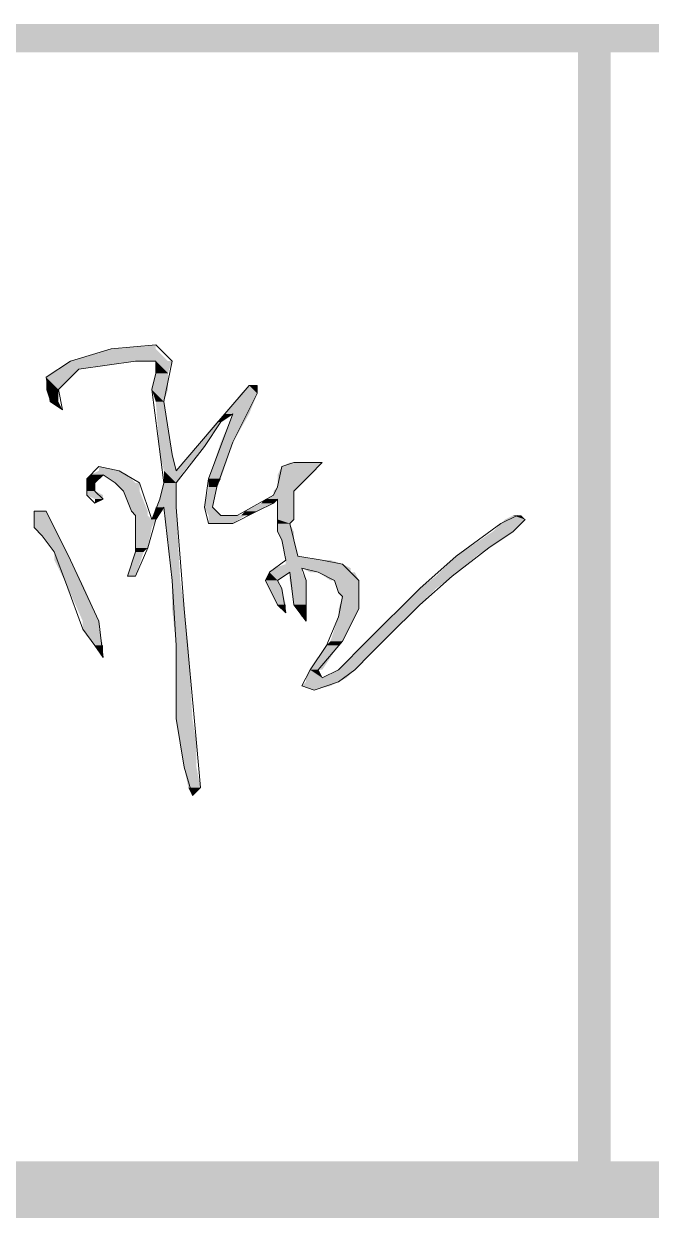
# Model space of a CAD drawing. Header units: millimetres. Extents: x 24 to 410, y 10 to 282.
# Drawn here: x 262.15 to 268.69, y 9.65 to 22.1 of the extents above; entities that cross this region are included whole.
import ezdxf

# ---------------------------------------------------------------- set-up
doc = ezdxf.new("R2010")
doc.units = ezdxf.units.MM
doc.layers.add('Watermark', color=7, linetype='Continuous')

msp = doc.modelspace()

# ---------------------------------------------------------------- hatches: boundary and pattern name
h = msp.add_hatch(color=7)
h.dxf.hatch_style = 2
h.paths.add_polyline_path([(30.098965, 22.098), (30.098965, 21.801667), (410.082965, 22.098)])
h = msp.add_hatch(color=7)
h.dxf.hatch_style = 2
h.paths.add_polyline_path([(30.098965, 21.801667), (410.082965, 22.098), (410.082965, 21.801667)])
h = msp.add_hatch(color=7)
h.dxf.hatch_style = 2
h.paths.add_polyline_path([(268.266333, 21.971), (267.927667, 21.971), (268.266333, 9.948333)])
h = msp.add_hatch(color=7)
h.dxf.hatch_style = 2
h.paths.add_polyline_path([(267.927667, 21.971), (268.266333, 9.948333), (267.927667, 9.948333)])
h = msp.add_hatch(color=7)
h.dxf.hatch_style = 2
h.paths.add_polyline_path([(30.395333, 10.244667), (29.802667, 9.652), (409.786667, 10.244667)])
h = msp.add_hatch(color=7)
h.dxf.hatch_style = 2
h.paths.add_polyline_path([(29.802667, 9.652), (409.786667, 10.244667), (410.379333, 9.652)])
at = {"layer": 'Watermark'}
h = msp.add_hatch(color=7, dxfattribs=at)
h.dxf.hatch_style = 2
h.paths.add_polyline_path([(263.059333, 18.711333), (262.636, 18.584333), (263.652, 18.584333)])
h = msp.add_hatch(color=7, dxfattribs=at)
h.dxf.hatch_style = 2
h.paths.add_polyline_path([(263.525, 18.753667), (263.059333, 18.711333), (263.525, 18.711333)])
h = msp.add_hatch(color=7, dxfattribs=at)
h.dxf.hatch_style = 2
h.paths.add_polyline_path([(263.059333, 18.711333), (263.525, 18.711333), (263.652, 18.584333)])
h = msp.add_hatch(color=7, dxfattribs=at)
h.dxf.hatch_style = 2
h.paths.add_polyline_path([(262.636, 18.584333), (262.509, 18.499667), (262.720667, 18.499667)])
h = msp.add_hatch(color=7, dxfattribs=at)
h.dxf.hatch_style = 2
h.paths.add_polyline_path([(262.636, 18.584333), (263.313333, 18.584333), (262.720667, 18.499667)])
h = msp.add_hatch(color=7, dxfattribs=at)
h.dxf.hatch_style = 2
h.paths.add_polyline_path([(263.525, 18.584333), (263.694333, 18.584333)])
h = msp.add_hatch(color=7, dxfattribs=at)
h.dxf.hatch_style = 2
h.paths.add_polyline_path([(263.525, 18.584333), (263.694333, 18.584333)])
h = msp.add_hatch(color=7, dxfattribs=at)
h.dxf.hatch_style = 2
h.paths.add_polyline_path([(263.525, 18.584333), (263.525, 18.457333), (263.652, 18.457333)])
h = msp.add_hatch(color=7, dxfattribs=at)
h.dxf.hatch_style = 2
h.paths.add_polyline_path([(263.525, 18.584333), (263.694333, 18.584333), (263.652, 18.457333)])
h = msp.add_hatch(color=7, dxfattribs=at)
h.dxf.hatch_style = 2
h.paths.add_polyline_path([(262.509, 18.499667), (262.382, 18.415), (262.636, 18.415)])
h = msp.add_hatch(color=7, dxfattribs=at)
h.dxf.hatch_style = 2
h.paths.add_polyline_path([(262.509, 18.499667), (262.720667, 18.499667), (262.636, 18.415)])
h = msp.add_hatch(color=7, dxfattribs=at)
h.dxf.hatch_style = 2
h.paths.add_polyline_path([(263.525, 18.457333), (263.482667, 18.288), (263.652, 18.288)])
h = msp.add_hatch(color=7, dxfattribs=at)
h.dxf.hatch_style = 2
h.paths.add_polyline_path([(263.525, 18.457333), (263.652, 18.457333), (263.652, 18.288)])
h = msp.add_hatch(color=7, dxfattribs=at)
h.dxf.hatch_style = 2
h.paths.add_polyline_path([(262.382, 18.415), (262.382, 18.288), (262.509, 18.288)])
h = msp.add_hatch(color=7, dxfattribs=at)
h.dxf.hatch_style = 2
h.paths.add_polyline_path([(262.382, 18.415), (262.636, 18.415), (262.509, 18.288)])
h = msp.add_hatch(color=7, dxfattribs=at)
h.dxf.hatch_style = 2
h.paths.add_polyline_path([(264.498667, 18.330333), (264.414, 18.245667), (264.583333, 18.245667)])
h = msp.add_hatch(color=7, dxfattribs=at)
h.dxf.hatch_style = 2
h.paths.add_polyline_path([(264.498667, 18.330333), (264.583333, 18.330333), (264.583333, 18.245667)])
h = msp.add_hatch(color=7, dxfattribs=at)
h.dxf.hatch_style = 2
h.paths.add_polyline_path([(262.382, 18.288), (262.424333, 18.161), (262.509, 18.161)])
h = msp.add_hatch(color=7, dxfattribs=at)
h.dxf.hatch_style = 2
h.paths.add_polyline_path([(262.382, 18.288), (262.509, 18.288), (262.509, 18.161)])
h = msp.add_hatch(color=7, dxfattribs=at)
h.dxf.hatch_style = 2
h.paths.add_polyline_path([(263.482667, 18.288), (263.525, 18.161), (263.609667, 18.161)])
h = msp.add_hatch(color=7, dxfattribs=at)
h.dxf.hatch_style = 2
h.paths.add_polyline_path([(263.482667, 18.288), (263.652, 18.288), (263.609667, 18.161)])
h = msp.add_hatch(color=7, dxfattribs=at)
h.dxf.hatch_style = 2
h.paths.add_polyline_path([(264.414, 18.245667), (264.244667, 18.034), (264.498667, 18.034)])
h = msp.add_hatch(color=7, dxfattribs=at)
h.dxf.hatch_style = 2
h.paths.add_polyline_path([(264.414, 18.245667), (264.583333, 18.245667), (264.498667, 18.034)])
h = msp.add_hatch(color=7, dxfattribs=at)
h.dxf.hatch_style = 2
h.paths.add_polyline_path([(262.424333, 18.161), (262.509, 18.161), (262.551333, 18.076333)])
h = msp.add_hatch(color=7, dxfattribs=at)
h.dxf.hatch_style = 2
h.paths.add_polyline_path([(262.424333, 18.161), (262.509, 18.161)])
h = msp.add_hatch(color=7, dxfattribs=at)
h.dxf.hatch_style = 2
h.paths.add_polyline_path([(262.424333, 18.161), (262.509, 18.161)])
h = msp.add_hatch(color=7, dxfattribs=at)
h.dxf.hatch_style = 2
h.paths.add_polyline_path([(263.525, 18.161), (263.567333, 17.610667), (263.694333, 17.610667)])
h = msp.add_hatch(color=7, dxfattribs=at)
h.dxf.hatch_style = 2
h.paths.add_polyline_path([(263.525, 18.161), (263.609667, 18.161), (263.694333, 17.610667)])
h = msp.add_hatch(color=7, dxfattribs=at)
h.dxf.hatch_style = 2
h.paths.add_polyline_path([(264.16, 17.949333), (263.948333, 17.695333), (264.033, 17.695333)])
h = msp.add_hatch(color=7, dxfattribs=at)
h.dxf.hatch_style = 2
h.paths.add_polyline_path([(264.16, 17.949333), (264.202333, 17.949333), (264.033, 17.695333)])
h = msp.add_hatch(color=7, dxfattribs=at)
h.dxf.hatch_style = 2
h.paths.add_polyline_path([(264.244667, 18.034), (264.16, 17.949333), (264.202333, 17.949333)])
h = msp.add_hatch(color=7, dxfattribs=at)
h.dxf.hatch_style = 2
h.paths.add_polyline_path([(264.244667, 18.034), (264.329333, 18.034), (264.202333, 17.949333)])
h = msp.add_hatch(color=7, dxfattribs=at)
h.dxf.hatch_style = 2
h.paths.add_polyline_path([(264.329333, 18.034), (264.202333, 17.737667), (264.329333, 17.737667)])
h = msp.add_hatch(color=7, dxfattribs=at)
h.dxf.hatch_style = 2
h.paths.add_polyline_path([(264.244667, 18.034), (264.329333, 18.034)])
h = msp.add_hatch(color=7, dxfattribs=at)
h.dxf.hatch_style = 2
h.paths.add_polyline_path([(264.244667, 18.034), (264.329333, 18.034)])
h = msp.add_hatch(color=7, dxfattribs=at)
h.dxf.hatch_style = 2
h.paths.add_polyline_path([(264.329333, 18.034), (264.498667, 18.034), (264.329333, 17.737667)])
h = msp.add_hatch(color=7, dxfattribs=at)
h.dxf.hatch_style = 2
h.paths.add_polyline_path([(263.948333, 17.695333), (263.736667, 17.441333), (263.821333, 17.441333)])
h = msp.add_hatch(color=7, dxfattribs=at)
h.dxf.hatch_style = 2
h.paths.add_polyline_path([(263.948333, 17.695333), (264.033, 17.695333), (263.821333, 17.441333)])
h = msp.add_hatch(color=7, dxfattribs=at)
h.dxf.hatch_style = 2
h.paths.add_polyline_path([(264.202333, 17.737667), (264.075333, 17.356667), (264.202333, 17.356667)])
h = msp.add_hatch(color=7, dxfattribs=at)
h.dxf.hatch_style = 2
h.paths.add_polyline_path([(264.202333, 17.737667), (264.329333, 17.737667), (264.202333, 17.356667)])
h = msp.add_hatch(color=7, dxfattribs=at)
h.dxf.hatch_style = 2
h.paths.add_polyline_path([(263.567333, 17.610667), (263.609667, 17.441333), (263.736667, 17.441333)])
h = msp.add_hatch(color=7, dxfattribs=at)
h.dxf.hatch_style = 2
h.paths.add_polyline_path([(263.567333, 17.610667), (263.694333, 17.610667), (263.736667, 17.441333)])
h = msp.add_hatch(color=7, dxfattribs=at)
h.dxf.hatch_style = 2
h.paths.add_polyline_path([(262.932333, 17.441333), (262.847667, 17.399), (263.228667, 17.399)])
h = msp.add_hatch(color=7, dxfattribs=at)
h.dxf.hatch_style = 2
h.paths.add_polyline_path([(262.932333, 17.483667), (262.932333, 17.441333), (263.144, 17.441333)])
h = msp.add_hatch(color=7, dxfattribs=at)
h.dxf.hatch_style = 2
h.paths.add_polyline_path([(262.932333, 17.441333), (263.144, 17.441333), (263.228667, 17.399)])
h = msp.add_hatch(color=7, dxfattribs=at)
h.dxf.hatch_style = 2
h.paths.add_polyline_path([(263.609667, 17.441333), (263.609667, 17.314333), (263.736667, 17.314333)])
h = msp.add_hatch(color=7, dxfattribs=at)
h.dxf.hatch_style = 2
h.paths.add_polyline_path([(263.609667, 17.441333), (263.821333, 17.441333), (263.736667, 17.314333)])
h = msp.add_hatch(color=7, dxfattribs=at)
h.dxf.hatch_style = 2
h.paths.add_polyline_path([(264.837333, 17.483667), (264.795, 17.399), (265.133667, 17.399)])
h = msp.add_hatch(color=7, dxfattribs=at)
h.dxf.hatch_style = 2
h.paths.add_polyline_path([(264.922, 17.526), (264.837333, 17.483667), (265.218333, 17.483667)])
h = msp.add_hatch(color=7, dxfattribs=at)
h.dxf.hatch_style = 2
h.paths.add_polyline_path([(264.837333, 17.483667), (265.218333, 17.483667), (265.133667, 17.399)])
h = msp.add_hatch(color=7, dxfattribs=at)
h.dxf.hatch_style = 2
h.paths.add_polyline_path([(264.964333, 17.526), (264.922, 17.526), (265.260667, 17.526)])
h = msp.add_hatch(color=7, dxfattribs=at)
h.dxf.hatch_style = 2
h.paths.add_polyline_path([(264.922, 17.526), (265.260667, 17.526), (265.218333, 17.483667)])
h = msp.add_hatch(color=7, dxfattribs=at)
h.dxf.hatch_style = 2
h.paths.add_polyline_path([(262.847667, 17.399), (262.805333, 17.356667), (262.932333, 17.356667)])
h = msp.add_hatch(color=7, dxfattribs=at)
h.dxf.hatch_style = 2
h.paths.add_polyline_path([(262.805333, 17.356667), (262.805333, 17.314333), (262.89, 17.314333)])
h = msp.add_hatch(color=7, dxfattribs=at)
h.dxf.hatch_style = 2
h.paths.add_polyline_path([(262.805333, 17.356667), (262.932333, 17.356667), (262.89, 17.314333)])
h = msp.add_hatch(color=7, dxfattribs=at)
h.dxf.hatch_style = 2
h.paths.add_polyline_path([(262.805333, 17.314333), (262.805333, 17.229667), (262.89, 17.229667)])
h = msp.add_hatch(color=7, dxfattribs=at)
h.dxf.hatch_style = 2
h.paths.add_polyline_path([(262.805333, 17.314333), (262.89, 17.314333), (262.89, 17.229667)])
h = msp.add_hatch(color=7, dxfattribs=at)
h.dxf.hatch_style = 2
h.paths.add_polyline_path([(262.847667, 17.399), (262.974667, 17.399), (262.932333, 17.356667)])
h = msp.add_hatch(color=7, dxfattribs=at)
h.dxf.hatch_style = 2
h.paths.add_polyline_path([(262.974667, 17.399), (263.101667, 17.314333), (263.313333, 17.314333)])
h = msp.add_hatch(color=7, dxfattribs=at)
h.dxf.hatch_style = 2
h.paths.add_polyline_path([(262.974667, 17.399), (263.228667, 17.399), (263.313333, 17.314333)])
h = msp.add_hatch(color=7, dxfattribs=at)
h.dxf.hatch_style = 2
h.paths.add_polyline_path([(263.101667, 17.314333), (263.355667, 17.314333)])
h = msp.add_hatch(color=7, dxfattribs=at)
h.dxf.hatch_style = 2
h.paths.add_polyline_path([(263.101667, 17.314333), (263.355667, 17.314333)])
h = msp.add_hatch(color=7, dxfattribs=at)
h.dxf.hatch_style = 2
h.paths.add_polyline_path([(263.101667, 17.314333), (263.186333, 17.229667), (263.355667, 17.229667)])
h = msp.add_hatch(color=7, dxfattribs=at)
h.dxf.hatch_style = 2
h.paths.add_polyline_path([(263.101667, 17.314333), (263.355667, 17.314333), (263.355667, 17.229667)])
h = msp.add_hatch(color=7, dxfattribs=at)
h.dxf.hatch_style = 2
h.paths.add_polyline_path([(263.609667, 17.314333), (263.567333, 17.145), (263.736667, 17.145)])
h = msp.add_hatch(color=7, dxfattribs=at)
h.dxf.hatch_style = 2
h.paths.add_polyline_path([(263.609667, 17.314333), (263.736667, 17.314333)])
h = msp.add_hatch(color=7, dxfattribs=at)
h.dxf.hatch_style = 2
h.paths.add_polyline_path([(263.609667, 17.314333), (263.736667, 17.314333)])
h = msp.add_hatch(color=7, dxfattribs=at)
h.dxf.hatch_style = 2
h.paths.add_polyline_path([(263.609667, 17.314333), (263.736667, 17.314333), (263.736667, 17.145)])
h = msp.add_hatch(color=7, dxfattribs=at)
h.dxf.hatch_style = 2
h.paths.add_polyline_path([(264.075333, 17.356667), (264.075333, 17.272), (264.16, 17.272)])
h = msp.add_hatch(color=7, dxfattribs=at)
h.dxf.hatch_style = 2
h.paths.add_polyline_path([(264.075333, 17.356667), (264.202333, 17.356667), (264.16, 17.272)])
h = msp.add_hatch(color=7, dxfattribs=at)
h.dxf.hatch_style = 2
h.paths.add_polyline_path([(264.795, 17.399), (264.795, 17.272), (265.006667, 17.272)])
h = msp.add_hatch(color=7, dxfattribs=at)
h.dxf.hatch_style = 2
h.paths.add_polyline_path([(264.795, 17.399), (265.133667, 17.399), (265.006667, 17.272)])
h = msp.add_hatch(color=7, dxfattribs=at)
h.dxf.hatch_style = 2
h.paths.add_polyline_path([(262.805333, 17.229667), (262.805333, 17.187333), (262.974667, 17.187333)])
h = msp.add_hatch(color=7, dxfattribs=at)
h.dxf.hatch_style = 2
h.paths.add_polyline_path([(262.805333, 17.229667), (262.89, 17.229667), (262.974667, 17.187333)])
h = msp.add_hatch(color=7, dxfattribs=at)
h.dxf.hatch_style = 2
h.paths.add_polyline_path([(262.805333, 17.187333), (262.89, 17.145), (262.974667, 17.145)])
h = msp.add_hatch(color=7, dxfattribs=at)
h.dxf.hatch_style = 2
h.paths.add_polyline_path([(262.805333, 17.187333), (262.974667, 17.187333), (262.974667, 17.145)])
h = msp.add_hatch(color=7, dxfattribs=at)
h.dxf.hatch_style = 2
h.paths.add_polyline_path([(263.186333, 17.229667), (263.271, 17.018), (263.440333, 17.018)])
h = msp.add_hatch(color=7, dxfattribs=at)
h.dxf.hatch_style = 2
h.paths.add_polyline_path([(263.186333, 17.229667), (263.355667, 17.229667), (263.440333, 17.018)])
h = msp.add_hatch(color=7, dxfattribs=at)
h.dxf.hatch_style = 2
h.paths.add_polyline_path([(264.075333, 17.272), (264.033, 17.060333), (264.117667, 17.060333)])
h = msp.add_hatch(color=7, dxfattribs=at)
h.dxf.hatch_style = 2
h.paths.add_polyline_path([(264.075333, 17.272), (264.16, 17.272), (264.117667, 17.060333)])
h = msp.add_hatch(color=7, dxfattribs=at)
h.dxf.hatch_style = 2
h.paths.add_polyline_path([(264.752667, 17.187333), (264.668, 17.145), (264.964333, 17.145)])
h = msp.add_hatch(color=7, dxfattribs=at)
h.dxf.hatch_style = 2
h.paths.add_polyline_path([(264.795, 17.272), (264.752667, 17.229667), (264.964333, 17.229667)])
h = msp.add_hatch(color=7, dxfattribs=at)
h.dxf.hatch_style = 2
h.paths.add_polyline_path([(264.752667, 17.229667), (264.752667, 17.187333), (264.964333, 17.187333)])
h = msp.add_hatch(color=7, dxfattribs=at)
h.dxf.hatch_style = 2
h.paths.add_polyline_path([(264.752667, 17.229667), (264.964333, 17.229667), (264.964333, 17.187333)])
h = msp.add_hatch(color=7, dxfattribs=at)
h.dxf.hatch_style = 2
h.paths.add_polyline_path([(264.752667, 17.187333), (264.964333, 17.187333), (264.964333, 17.145)])
h = msp.add_hatch(color=7, dxfattribs=at)
h.dxf.hatch_style = 2
h.paths.add_polyline_path([(264.795, 17.272), (265.006667, 17.272), (264.964333, 17.229667)])
h = msp.add_hatch(color=7, dxfattribs=at)
h.dxf.hatch_style = 2
h.paths.add_polyline_path([(262.89, 17.145), (262.974667, 17.145), (262.89, 17.102667)])
h = msp.add_hatch(color=7, dxfattribs=at)
h.dxf.hatch_style = 2
h.paths.add_polyline_path([(263.525, 17.060333), (263.482667, 16.933333), (263.525, 16.933333)])
h = msp.add_hatch(color=7, dxfattribs=at)
h.dxf.hatch_style = 2
h.paths.add_polyline_path([(263.567333, 17.145), (263.525, 17.060333), (263.736667, 17.060333)])
h = msp.add_hatch(color=7, dxfattribs=at)
h.dxf.hatch_style = 2
h.paths.add_polyline_path([(263.525, 17.060333), (263.609667, 17.060333), (263.525, 16.933333)])
h = msp.add_hatch(color=7, dxfattribs=at)
h.dxf.hatch_style = 2
h.paths.add_polyline_path([(263.567333, 17.145), (263.736667, 17.145), (263.736667, 17.060333)])
h = msp.add_hatch(color=7, dxfattribs=at)
h.dxf.hatch_style = 2
h.paths.add_polyline_path([(263.609667, 17.060333), (263.694333, 16.298333), (263.779, 16.298333)])
h = msp.add_hatch(color=7, dxfattribs=at)
h.dxf.hatch_style = 2
h.paths.add_polyline_path([(263.609667, 17.060333), (263.736667, 17.060333), (263.779, 16.298333)])
h = msp.add_hatch(color=7, dxfattribs=at)
h.dxf.hatch_style = 2
h.paths.add_polyline_path([(264.033, 17.060333), (264.075333, 16.975667), (264.202333, 16.975667)])
h = msp.add_hatch(color=7, dxfattribs=at)
h.dxf.hatch_style = 2
h.paths.add_polyline_path([(264.033, 17.060333), (264.117667, 17.060333), (264.202333, 16.975667)])
h = msp.add_hatch(color=7, dxfattribs=at)
h.dxf.hatch_style = 2
h.paths.add_polyline_path([(264.625667, 17.102667), (264.456333, 17.018), (264.583333, 17.018)])
h = msp.add_hatch(color=7, dxfattribs=at)
h.dxf.hatch_style = 2
h.paths.add_polyline_path([(264.625667, 17.102667), (264.752667, 17.102667), (264.583333, 17.018)])
h = msp.add_hatch(color=7, dxfattribs=at)
h.dxf.hatch_style = 2
h.paths.add_polyline_path([(264.668, 17.145), (264.625667, 17.102667), (264.752667, 17.102667)])
h = msp.add_hatch(color=7, dxfattribs=at)
h.dxf.hatch_style = 2
h.paths.add_polyline_path([(264.668, 17.145), (264.795, 17.145), (264.752667, 17.102667)])
h = msp.add_hatch(color=7, dxfattribs=at)
h.dxf.hatch_style = 2
h.paths.add_polyline_path([(264.795, 17.145), (264.795, 17.102667), (264.964333, 17.102667)])
h = msp.add_hatch(color=7, dxfattribs=at)
h.dxf.hatch_style = 2
h.paths.add_polyline_path([(264.795, 17.145), (264.964333, 17.145), (264.964333, 17.102667)])
h = msp.add_hatch(color=7, dxfattribs=at)
h.dxf.hatch_style = 2
h.paths.add_polyline_path([(264.795, 17.102667), (264.795, 16.933333), (264.964333, 16.933333)])
h = msp.add_hatch(color=7, dxfattribs=at)
h.dxf.hatch_style = 2
h.paths.add_polyline_path([(264.795, 17.102667), (264.964333, 17.102667), (264.964333, 16.933333)])
h = msp.add_hatch(color=7, dxfattribs=at)
h.dxf.hatch_style = 2
h.paths.add_polyline_path([(262.382, 17.018), (262.255, 17.018)])
h = msp.add_hatch(color=7, dxfattribs=at)
h.dxf.hatch_style = 2
h.paths.add_polyline_path([(262.255, 17.018), (262.255, 16.848667), (262.466667, 16.848667)])
h = msp.add_hatch(color=7, dxfattribs=at)
h.dxf.hatch_style = 2
h.paths.add_polyline_path([(262.255, 17.018), (262.382, 17.018), (262.466667, 16.848667)])
h = msp.add_hatch(color=7, dxfattribs=at)
h.dxf.hatch_style = 2
h.paths.add_polyline_path([(263.271, 17.018), (263.313333, 16.975667), (263.440333, 16.975667)])
h = msp.add_hatch(color=7, dxfattribs=at)
h.dxf.hatch_style = 2
h.paths.add_polyline_path([(263.271, 17.018), (263.440333, 17.018), (263.440333, 16.975667)])
h = msp.add_hatch(color=7, dxfattribs=at)
h.dxf.hatch_style = 2
h.paths.add_polyline_path([(263.313333, 16.975667), (263.313333, 16.933333), (263.482667, 16.933333)])
h = msp.add_hatch(color=7, dxfattribs=at)
h.dxf.hatch_style = 2
h.paths.add_polyline_path([(263.313333, 16.975667), (263.440333, 16.975667), (263.482667, 16.933333)])
h = msp.add_hatch(color=7, dxfattribs=at)
h.dxf.hatch_style = 2
h.paths.add_polyline_path([(263.313333, 16.933333), (263.313333, 16.848667), (263.482667, 16.848667)])
h = msp.add_hatch(color=7, dxfattribs=at)
h.dxf.hatch_style = 2
h.paths.add_polyline_path([(263.313333, 16.933333), (263.525, 16.933333), (263.482667, 16.848667)])
h = msp.add_hatch(color=7, dxfattribs=at)
h.dxf.hatch_style = 2
h.paths.add_polyline_path([(264.075333, 16.975667), (264.371667, 16.975667)])
h = msp.add_hatch(color=7, dxfattribs=at)
h.dxf.hatch_style = 2
h.paths.add_polyline_path([(264.075333, 16.975667), (264.371667, 16.975667)])
h = msp.add_hatch(color=7, dxfattribs=at)
h.dxf.hatch_style = 2
h.paths.add_polyline_path([(264.075333, 16.975667), (264.075333, 16.891), (264.329333, 16.891)])
h = msp.add_hatch(color=7, dxfattribs=at)
h.dxf.hatch_style = 2
h.paths.add_polyline_path([(264.075333, 16.975667), (264.456333, 16.975667), (264.329333, 16.891)])
h = msp.add_hatch(color=7, dxfattribs=at)
h.dxf.hatch_style = 2
h.paths.add_polyline_path([(264.414, 16.975667), (264.371667, 16.975667), (264.456333, 16.975667)])
h = msp.add_hatch(color=7, dxfattribs=at)
h.dxf.hatch_style = 2
h.paths.add_polyline_path([(264.456333, 17.018), (264.414, 16.975667), (264.498667, 16.975667)])
h = msp.add_hatch(color=7, dxfattribs=at)
h.dxf.hatch_style = 2
h.paths.add_polyline_path([(264.414, 16.975667), (264.498667, 16.975667), (264.456333, 16.975667)])
h = msp.add_hatch(color=7, dxfattribs=at)
h.dxf.hatch_style = 2
h.paths.add_polyline_path([(264.456333, 17.018), (264.583333, 17.018), (264.498667, 16.975667)])
h = msp.add_hatch(color=7, dxfattribs=at)
h.dxf.hatch_style = 2
h.paths.add_polyline_path([(264.795, 16.933333), (264.795, 16.891), (264.922, 16.891)])
h = msp.add_hatch(color=7, dxfattribs=at)
h.dxf.hatch_style = 2
h.paths.add_polyline_path([(264.795, 16.933333), (264.964333, 16.933333), (264.922, 16.891)])
h = msp.add_hatch(color=7, dxfattribs=at)
h.dxf.hatch_style = 2
h.paths.add_polyline_path([(267.165667, 16.933333), (267.123333, 16.891), (267.335, 16.891)])
h = msp.add_hatch(color=7, dxfattribs=at)
h.dxf.hatch_style = 2
h.paths.add_polyline_path([(267.250333, 16.975667), (267.165667, 16.933333), (267.377333, 16.933333)])
h = msp.add_hatch(color=7, dxfattribs=at)
h.dxf.hatch_style = 2
h.paths.add_polyline_path([(267.165667, 16.933333), (267.377333, 16.933333), (267.335, 16.891)])
h = msp.add_hatch(color=7, dxfattribs=at)
h.dxf.hatch_style = 2
h.paths.add_polyline_path([(267.292667, 16.975667), (267.250333, 16.975667), (267.335, 16.975667)])
h = msp.add_hatch(color=7, dxfattribs=at)
h.dxf.hatch_style = 2
h.paths.add_polyline_path([(267.250333, 16.975667), (267.335, 16.975667), (267.377333, 16.933333)])
h = msp.add_hatch(color=7, dxfattribs=at)
h.dxf.hatch_style = 2
h.paths.add_polyline_path([(262.255, 16.848667), (262.339667, 16.764), (262.509, 16.764)])
h = msp.add_hatch(color=7, dxfattribs=at)
h.dxf.hatch_style = 2
h.paths.add_polyline_path([(262.255, 16.848667), (262.466667, 16.848667), (262.509, 16.764)])
h = msp.add_hatch(color=7, dxfattribs=at)
h.dxf.hatch_style = 2
h.paths.add_polyline_path([(263.313333, 16.848667), (263.313333, 16.637), (263.440333, 16.637)])
h = msp.add_hatch(color=7, dxfattribs=at)
h.dxf.hatch_style = 2
h.paths.add_polyline_path([(263.313333, 16.848667), (263.482667, 16.848667), (263.440333, 16.637)])
h = msp.add_hatch(color=7, dxfattribs=at)
h.dxf.hatch_style = 2
h.paths.add_polyline_path([(264.795, 16.891), (264.795, 16.806333), (264.964333, 16.806333)])
h = msp.add_hatch(color=7, dxfattribs=at)
h.dxf.hatch_style = 2
h.paths.add_polyline_path([(264.795, 16.891), (264.922, 16.891), (264.964333, 16.806333)])
h = msp.add_hatch(color=7, dxfattribs=at)
h.dxf.hatch_style = 2
h.paths.add_polyline_path([(264.795, 16.806333), (264.837333, 16.721667), (264.964333, 16.721667)])
h = msp.add_hatch(color=7, dxfattribs=at)
h.dxf.hatch_style = 2
h.paths.add_polyline_path([(264.795, 16.806333), (264.964333, 16.806333), (264.964333, 16.721667)])
h = msp.add_hatch(color=7, dxfattribs=at)
h.dxf.hatch_style = 2
h.paths.add_polyline_path([(267.038667, 16.806333), (266.784667, 16.637), (266.996333, 16.637)])
h = msp.add_hatch(color=7, dxfattribs=at)
h.dxf.hatch_style = 2
h.paths.add_polyline_path([(267.038667, 16.806333), (267.250333, 16.806333), (266.996333, 16.637)])
h = msp.add_hatch(color=7, dxfattribs=at)
h.dxf.hatch_style = 2
h.paths.add_polyline_path([(267.123333, 16.891), (267.038667, 16.806333), (267.250333, 16.806333)])
h = msp.add_hatch(color=7, dxfattribs=at)
h.dxf.hatch_style = 2
h.paths.add_polyline_path([(267.123333, 16.891), (267.335, 16.891), (267.250333, 16.806333)])
h = msp.add_hatch(color=7, dxfattribs=at)
h.dxf.hatch_style = 2
h.paths.add_polyline_path([(262.339667, 16.764), (262.466667, 16.594667), (262.593667, 16.594667)])
h = msp.add_hatch(color=7, dxfattribs=at)
h.dxf.hatch_style = 2
h.paths.add_polyline_path([(262.339667, 16.764), (262.509, 16.764), (262.593667, 16.594667)])
h = msp.add_hatch(color=7, dxfattribs=at)
h.dxf.hatch_style = 2
h.paths.add_polyline_path([(264.837333, 16.721667), (264.879667, 16.552333), (265.006667, 16.552333)])
h = msp.add_hatch(color=7, dxfattribs=at)
h.dxf.hatch_style = 2
h.paths.add_polyline_path([(264.837333, 16.721667), (264.964333, 16.721667), (265.006667, 16.552333)])
h = msp.add_hatch(color=7, dxfattribs=at)
h.dxf.hatch_style = 2
h.paths.add_polyline_path([(262.466667, 16.594667), (262.466667, 16.51), (262.636, 16.51)])
h = msp.add_hatch(color=7, dxfattribs=at)
h.dxf.hatch_style = 2
h.paths.add_polyline_path([(262.466667, 16.594667), (262.593667, 16.594667), (262.636, 16.51)])
h = msp.add_hatch(color=7, dxfattribs=at)
h.dxf.hatch_style = 2
h.paths.add_polyline_path([(263.313333, 16.594667), (263.228667, 16.340667), (263.313333, 16.340667)])
h = msp.add_hatch(color=7, dxfattribs=at)
h.dxf.hatch_style = 2
h.paths.add_polyline_path([(263.313333, 16.637), (263.313333, 16.594667), (263.398, 16.594667)])
h = msp.add_hatch(color=7, dxfattribs=at)
h.dxf.hatch_style = 2
h.paths.add_polyline_path([(263.313333, 16.637), (263.440333, 16.637), (263.398, 16.594667)])
h = msp.add_hatch(color=7, dxfattribs=at)
h.dxf.hatch_style = 2
h.paths.add_polyline_path([(263.313333, 16.594667), (263.398, 16.594667), (263.313333, 16.340667)])
h = msp.add_hatch(color=7, dxfattribs=at)
h.dxf.hatch_style = 2
h.paths.add_polyline_path([(266.784667, 16.637), (266.657667, 16.552333), (266.869333, 16.552333)])
h = msp.add_hatch(color=7, dxfattribs=at)
h.dxf.hatch_style = 2
h.paths.add_polyline_path([(266.784667, 16.637), (266.996333, 16.637), (266.869333, 16.552333)])
h = msp.add_hatch(color=7, dxfattribs=at)
h.dxf.hatch_style = 2
h.paths.add_polyline_path([(262.466667, 16.51), (262.593667, 16.256), (262.763, 16.256)])
h = msp.add_hatch(color=7, dxfattribs=at)
h.dxf.hatch_style = 2
h.paths.add_polyline_path([(262.466667, 16.51), (262.636, 16.51), (262.763, 16.256)])
h = msp.add_hatch(color=7, dxfattribs=at)
h.dxf.hatch_style = 2
h.paths.add_polyline_path([(264.879667, 16.467667), (264.752667, 16.425333), (265.557, 16.425333)])
h = msp.add_hatch(color=7, dxfattribs=at)
h.dxf.hatch_style = 2
h.paths.add_polyline_path([(264.879667, 16.552333), (264.879667, 16.51), (265.260667, 16.51)])
h = msp.add_hatch(color=7, dxfattribs=at)
h.dxf.hatch_style = 2
h.paths.add_polyline_path([(264.879667, 16.552333), (265.006667, 16.552333), (265.260667, 16.51)])
h = msp.add_hatch(color=7, dxfattribs=at)
h.dxf.hatch_style = 2
h.paths.add_polyline_path([(264.879667, 16.51), (265.345333, 16.51)])
h = msp.add_hatch(color=7, dxfattribs=at)
h.dxf.hatch_style = 2
h.paths.add_polyline_path([(264.879667, 16.51), (265.345333, 16.51)])
h = msp.add_hatch(color=7, dxfattribs=at)
h.dxf.hatch_style = 2
h.paths.add_polyline_path([(264.879667, 16.51), (264.879667, 16.467667), (265.472333, 16.467667)])
h = msp.add_hatch(color=7, dxfattribs=at)
h.dxf.hatch_style = 2
h.paths.add_polyline_path([(264.879667, 16.51), (265.345333, 16.51), (265.472333, 16.467667)])
h = msp.add_hatch(color=7, dxfattribs=at)
h.dxf.hatch_style = 2
h.paths.add_polyline_path([(264.879667, 16.467667), (265.472333, 16.467667), (265.557, 16.425333)])
h = msp.add_hatch(color=7, dxfattribs=at)
h.dxf.hatch_style = 2
h.paths.add_polyline_path([(266.657667, 16.552333), (266.446, 16.340667), (266.615333, 16.340667)])
h = msp.add_hatch(color=7, dxfattribs=at)
h.dxf.hatch_style = 2
h.paths.add_polyline_path([(266.657667, 16.552333), (266.869333, 16.552333), (266.615333, 16.340667)])
h = msp.add_hatch(color=7, dxfattribs=at)
h.dxf.hatch_style = 2
h.paths.add_polyline_path([(264.710333, 16.383), (264.668, 16.298333), (264.795, 16.298333)])
h = msp.add_hatch(color=7, dxfattribs=at)
h.dxf.hatch_style = 2
h.paths.add_polyline_path([(264.752667, 16.425333), (264.710333, 16.383), (265.049, 16.383)])
h = msp.add_hatch(color=7, dxfattribs=at)
h.dxf.hatch_style = 2
h.paths.add_polyline_path([(264.710333, 16.383), (264.922, 16.383), (264.795, 16.298333)])
h = msp.add_hatch(color=7, dxfattribs=at)
h.dxf.hatch_style = 2
h.paths.add_polyline_path([(264.752667, 16.425333), (265.049, 16.425333), (265.049, 16.383)])
h = msp.add_hatch(color=7, dxfattribs=at)
h.dxf.hatch_style = 2
h.paths.add_polyline_path([(264.922, 16.383), (264.922, 16.298333), (265.091333, 16.298333)])
h = msp.add_hatch(color=7, dxfattribs=at)
h.dxf.hatch_style = 2
h.paths.add_polyline_path([(264.922, 16.383), (265.049, 16.383), (265.091333, 16.298333)])
h = msp.add_hatch(color=7, dxfattribs=at)
h.dxf.hatch_style = 2
h.paths.add_polyline_path([(265.049, 16.425333), (265.133667, 16.383), (265.557, 16.383)])
h = msp.add_hatch(color=7, dxfattribs=at)
h.dxf.hatch_style = 2
h.paths.add_polyline_path([(265.049, 16.425333), (265.557, 16.425333), (265.557, 16.383)])
h = msp.add_hatch(color=7, dxfattribs=at)
h.dxf.hatch_style = 2
h.paths.add_polyline_path([(265.133667, 16.383), (265.599333, 16.383)])
h = msp.add_hatch(color=7, dxfattribs=at)
h.dxf.hatch_style = 2
h.paths.add_polyline_path([(265.133667, 16.383), (265.599333, 16.383)])
h = msp.add_hatch(color=7, dxfattribs=at)
h.dxf.hatch_style = 2
h.paths.add_polyline_path([(265.218333, 16.383), (265.345333, 16.298333), (265.641667, 16.298333)])
h = msp.add_hatch(color=7, dxfattribs=at)
h.dxf.hatch_style = 2
h.paths.add_polyline_path([(265.218333, 16.383), (265.599333, 16.383), (265.641667, 16.298333)])
h = msp.add_hatch(color=7, dxfattribs=at)
h.dxf.hatch_style = 2
h.paths.add_polyline_path([(266.446, 16.340667), (266.276667, 16.213667), (266.446, 16.213667)])
h = msp.add_hatch(color=7, dxfattribs=at)
h.dxf.hatch_style = 2
h.paths.add_polyline_path([(266.446, 16.340667), (266.615333, 16.340667), (266.446, 16.213667)])
h = msp.add_hatch(color=7, dxfattribs=at)
h.dxf.hatch_style = 2
h.paths.add_polyline_path([(262.593667, 16.256), (262.763, 15.875), (262.932333, 15.875)])
h = msp.add_hatch(color=7, dxfattribs=at)
h.dxf.hatch_style = 2
h.paths.add_polyline_path([(262.593667, 16.256), (262.763, 16.256), (262.932333, 15.875)])
h = msp.add_hatch(color=7, dxfattribs=at)
h.dxf.hatch_style = 2
h.paths.add_polyline_path([(263.694333, 16.298333), (263.694333, 16.002), (263.821333, 16.002)])
h = msp.add_hatch(color=7, dxfattribs=at)
h.dxf.hatch_style = 2
h.paths.add_polyline_path([(263.694333, 16.298333), (263.779, 16.298333), (263.821333, 16.002)])
h = msp.add_hatch(color=7, dxfattribs=at)
h.dxf.hatch_style = 2
h.paths.add_polyline_path([(264.668, 16.298333), (264.710333, 16.213667), (264.837333, 16.213667)])
h = msp.add_hatch(color=7, dxfattribs=at)
h.dxf.hatch_style = 2
h.paths.add_polyline_path([(264.668, 16.298333), (264.795, 16.298333), (264.837333, 16.213667)])
h = msp.add_hatch(color=7, dxfattribs=at)
h.dxf.hatch_style = 2
h.paths.add_polyline_path([(264.710333, 16.213667), (264.795, 16.044333), (264.879667, 16.044333)])
h = msp.add_hatch(color=7, dxfattribs=at)
h.dxf.hatch_style = 2
h.paths.add_polyline_path([(264.710333, 16.213667), (264.837333, 16.213667), (264.879667, 16.044333)])
h = msp.add_hatch(color=7, dxfattribs=at)
h.dxf.hatch_style = 2
h.paths.add_polyline_path([(264.922, 16.298333), (264.964333, 16.044333), (265.091333, 16.044333)])
h = msp.add_hatch(color=7, dxfattribs=at)
h.dxf.hatch_style = 2
h.paths.add_polyline_path([(264.922, 16.298333), (265.091333, 16.298333), (265.091333, 16.044333)])
h = msp.add_hatch(color=7, dxfattribs=at)
h.dxf.hatch_style = 2
h.paths.add_polyline_path([(265.345333, 16.298333), (265.641667, 16.298333)])
h = msp.add_hatch(color=7, dxfattribs=at)
h.dxf.hatch_style = 2
h.paths.add_polyline_path([(265.345333, 16.298333), (265.641667, 16.298333)])
h = msp.add_hatch(color=7, dxfattribs=at)
h.dxf.hatch_style = 2
h.paths.add_polyline_path([(265.387667, 16.298333), (265.43, 16.171333), (265.641667, 16.171333)])
h = msp.add_hatch(color=7, dxfattribs=at)
h.dxf.hatch_style = 2
h.paths.add_polyline_path([(265.387667, 16.298333), (265.641667, 16.298333), (265.641667, 16.171333)])
h = msp.add_hatch(color=7, dxfattribs=at)
h.dxf.hatch_style = 2
h.paths.add_polyline_path([(266.276667, 16.213667), (266.107333, 16.044333), (266.276667, 16.044333)])
h = msp.add_hatch(color=7, dxfattribs=at)
h.dxf.hatch_style = 2
h.paths.add_polyline_path([(266.276667, 16.213667), (266.446, 16.213667), (266.276667, 16.044333)])
h = msp.add_hatch(color=7, dxfattribs=at)
h.dxf.hatch_style = 2
h.paths.add_polyline_path([(265.43, 16.171333), (265.472333, 16.129), (265.641667, 16.129)])
h = msp.add_hatch(color=7, dxfattribs=at)
h.dxf.hatch_style = 2
h.paths.add_polyline_path([(265.43, 16.171333), (265.641667, 16.171333), (265.641667, 16.129)])
h = msp.add_hatch(color=7, dxfattribs=at)
h.dxf.hatch_style = 2
h.paths.add_polyline_path([(265.472333, 16.129), (265.43, 16.002), (265.641667, 16.002)])
h = msp.add_hatch(color=7, dxfattribs=at)
h.dxf.hatch_style = 2
h.paths.add_polyline_path([(265.472333, 16.129), (265.641667, 16.129), (265.641667, 16.002)])
h = msp.add_hatch(color=7, dxfattribs=at)
h.dxf.hatch_style = 2
h.paths.add_polyline_path([(263.694333, 16.002), (263.736667, 15.621), (263.863667, 15.621)])
h = msp.add_hatch(color=7, dxfattribs=at)
h.dxf.hatch_style = 2
h.paths.add_polyline_path([(263.694333, 16.002), (263.821333, 16.002), (263.863667, 15.621)])
h = msp.add_hatch(color=7, dxfattribs=at)
h.dxf.hatch_style = 2
h.paths.add_polyline_path([(264.795, 16.044333), (264.837333, 16.002), (264.879667, 16.002)])
h = msp.add_hatch(color=7, dxfattribs=at)
h.dxf.hatch_style = 2
h.paths.add_polyline_path([(264.795, 16.044333), (264.879667, 16.044333), (264.879667, 16.002)])
h = msp.add_hatch(color=7, dxfattribs=at)
h.dxf.hatch_style = 2
h.paths.add_polyline_path([(264.837333, 16.002), (264.879667, 16.002), (264.879667, 15.959667)])
h = msp.add_hatch(color=7, dxfattribs=at)
h.dxf.hatch_style = 2
h.paths.add_polyline_path([(264.964333, 16.044333), (265.049, 15.917333), (265.091333, 15.917333)])
h = msp.add_hatch(color=7, dxfattribs=at)
h.dxf.hatch_style = 2
h.paths.add_polyline_path([(264.964333, 16.044333), (265.091333, 16.044333), (265.091333, 15.917333)])
h = msp.add_hatch(color=7, dxfattribs=at)
h.dxf.hatch_style = 2
h.paths.add_polyline_path([(265.43, 16.002), (265.43, 15.917333), (265.599333, 15.917333)])
h = msp.add_hatch(color=7, dxfattribs=at)
h.dxf.hatch_style = 2
h.paths.add_polyline_path([(265.43, 16.002), (265.641667, 16.002), (265.599333, 15.917333)])
h = msp.add_hatch(color=7, dxfattribs=at)
h.dxf.hatch_style = 2
h.paths.add_polyline_path([(266.107333, 16.044333), (265.768667, 15.705667), (265.938, 15.705667)])
h = msp.add_hatch(color=7, dxfattribs=at)
h.dxf.hatch_style = 2
h.paths.add_polyline_path([(266.107333, 16.044333), (266.276667, 16.044333), (265.938, 15.705667)])
h = msp.add_hatch(color=7, dxfattribs=at)
h.dxf.hatch_style = 2
h.paths.add_polyline_path([(262.763, 15.875), (262.763, 15.790333), (262.932333, 15.790333)])
h = msp.add_hatch(color=7, dxfattribs=at)
h.dxf.hatch_style = 2
h.paths.add_polyline_path([(262.763, 15.875), (262.932333, 15.875), (262.932333, 15.790333)])
h = msp.add_hatch(color=7, dxfattribs=at)
h.dxf.hatch_style = 2
h.paths.add_polyline_path([(265.049, 15.917333), (265.091333, 15.917333), (265.091333, 15.875)])
h = msp.add_hatch(color=7, dxfattribs=at)
h.dxf.hatch_style = 2
h.paths.add_polyline_path([(265.43, 15.917333), (265.345333, 15.663333), (265.472333, 15.663333)])
h = msp.add_hatch(color=7, dxfattribs=at)
h.dxf.hatch_style = 2
h.paths.add_polyline_path([(265.43, 15.917333), (265.599333, 15.917333), (265.472333, 15.663333)])
h = msp.add_hatch(color=7, dxfattribs=at)
h.dxf.hatch_style = 2
h.paths.add_polyline_path([(262.763, 15.790333), (262.89, 15.621), (262.974667, 15.621)])
h = msp.add_hatch(color=7, dxfattribs=at)
h.dxf.hatch_style = 2
h.paths.add_polyline_path([(262.763, 15.790333), (262.932333, 15.790333), (262.974667, 15.621)])
h = msp.add_hatch(color=7, dxfattribs=at)
h.dxf.hatch_style = 2
h.paths.add_polyline_path([(265.768667, 15.705667), (265.726333, 15.663333), (265.895667, 15.663333)])
h = msp.add_hatch(color=7, dxfattribs=at)
h.dxf.hatch_style = 2
h.paths.add_polyline_path([(265.768667, 15.705667), (265.938, 15.705667), (265.895667, 15.663333)])
h = msp.add_hatch(color=7, dxfattribs=at)
h.dxf.hatch_style = 2
h.paths.add_polyline_path([(262.89, 15.621), (262.974667, 15.621), (262.974667, 15.494)])
h = msp.add_hatch(color=7, dxfattribs=at)
h.dxf.hatch_style = 2
h.paths.add_polyline_path([(263.736667, 15.621), (263.736667, 14.859), (263.906, 14.859)])
h = msp.add_hatch(color=7, dxfattribs=at)
h.dxf.hatch_style = 2
h.paths.add_polyline_path([(263.736667, 15.621), (263.863667, 15.621), (263.906, 14.859)])
h = msp.add_hatch(color=7, dxfattribs=at)
h.dxf.hatch_style = 2
h.paths.add_polyline_path([(265.303, 15.621), (265.133667, 15.367), (265.260667, 15.367)])
h = msp.add_hatch(color=7, dxfattribs=at)
h.dxf.hatch_style = 2
h.paths.add_polyline_path([(265.303, 15.621), (265.43, 15.621), (265.260667, 15.367)])
h = msp.add_hatch(color=7, dxfattribs=at)
h.dxf.hatch_style = 2
h.paths.add_polyline_path([(265.345333, 15.663333), (265.303, 15.621), (265.43, 15.621)])
h = msp.add_hatch(color=7, dxfattribs=at)
h.dxf.hatch_style = 2
h.paths.add_polyline_path([(265.345333, 15.663333), (265.472333, 15.663333), (265.43, 15.621)])
h = msp.add_hatch(color=7, dxfattribs=at)
h.dxf.hatch_style = 2
h.paths.add_polyline_path([(265.726333, 15.663333), (265.599333, 15.536333), (265.768667, 15.536333)])
h = msp.add_hatch(color=7, dxfattribs=at)
h.dxf.hatch_style = 2
h.paths.add_polyline_path([(265.726333, 15.663333), (265.895667, 15.663333), (265.768667, 15.536333)])
h = msp.add_hatch(color=7, dxfattribs=at)
h.dxf.hatch_style = 2
h.paths.add_polyline_path([(265.599333, 15.536333), (265.43, 15.367), (265.599333, 15.367)])
h = msp.add_hatch(color=7, dxfattribs=at)
h.dxf.hatch_style = 2
h.paths.add_polyline_path([(265.599333, 15.536333), (265.768667, 15.536333), (265.599333, 15.367)])
h = msp.add_hatch(color=7, dxfattribs=at)
h.dxf.hatch_style = 2
h.paths.add_polyline_path([(265.133667, 15.367), (265.091333, 15.282333), (265.260667, 15.282333)])
h = msp.add_hatch(color=7, dxfattribs=at)
h.dxf.hatch_style = 2
h.paths.add_polyline_path([(265.133667, 15.367), (265.218333, 15.367)])
h = msp.add_hatch(color=7, dxfattribs=at)
h.dxf.hatch_style = 2
h.paths.add_polyline_path([(265.133667, 15.367), (265.260667, 15.367), (265.218333, 15.367)])
h = msp.add_hatch(color=7, dxfattribs=at)
h.dxf.hatch_style = 2
h.paths.add_polyline_path([(265.133667, 15.367), (265.218333, 15.367), (265.260667, 15.282333)])
h = msp.add_hatch(color=7, dxfattribs=at)
h.dxf.hatch_style = 2
h.paths.add_polyline_path([(265.43, 15.367), (265.260667, 15.282333), (265.514667, 15.282333)])
h = msp.add_hatch(color=7, dxfattribs=at)
h.dxf.hatch_style = 2
h.paths.add_polyline_path([(265.43, 15.367), (265.599333, 15.367), (265.514667, 15.282333)])
h = msp.add_hatch(color=7, dxfattribs=at)
h.dxf.hatch_style = 2
h.paths.add_polyline_path([(265.091333, 15.24), (265.049, 15.197667), (265.345333, 15.197667)])
h = msp.add_hatch(color=7, dxfattribs=at)
h.dxf.hatch_style = 2
h.paths.add_polyline_path([(265.049, 15.197667), (265.345333, 15.197667), (265.176, 15.155333)])
h = msp.add_hatch(color=7, dxfattribs=at)
h.dxf.hatch_style = 2
h.paths.add_polyline_path([(265.091333, 15.282333), (265.091333, 15.24), (265.43, 15.24)])
h = msp.add_hatch(color=7, dxfattribs=at)
h.dxf.hatch_style = 2
h.paths.add_polyline_path([(265.091333, 15.282333), (265.514667, 15.282333), (265.43, 15.24)])
h = msp.add_hatch(color=7, dxfattribs=at)
h.dxf.hatch_style = 2
h.paths.add_polyline_path([(265.091333, 15.24), (265.43, 15.24), (265.345333, 15.197667)])
h = msp.add_hatch(color=7, dxfattribs=at)
h.dxf.hatch_style = 2
h.paths.add_polyline_path([(263.736667, 14.859), (263.779, 14.605), (263.948333, 14.605)])
h = msp.add_hatch(color=7, dxfattribs=at)
h.dxf.hatch_style = 2
h.paths.add_polyline_path([(263.736667, 14.859), (263.906, 14.859), (263.948333, 14.605)])
h = msp.add_hatch(color=7, dxfattribs=at)
h.dxf.hatch_style = 2
h.paths.add_polyline_path([(263.779, 14.605), (263.821333, 14.351), (263.948333, 14.351)])
h = msp.add_hatch(color=7, dxfattribs=at)
h.dxf.hatch_style = 2
h.paths.add_polyline_path([(263.779, 14.605), (263.948333, 14.605), (263.948333, 14.351)])
h = msp.add_hatch(color=7, dxfattribs=at)
h.dxf.hatch_style = 2
h.paths.add_polyline_path([(263.821333, 14.351), (263.863667, 14.139333), (263.990667, 14.139333)])
h = msp.add_hatch(color=7, dxfattribs=at)
h.dxf.hatch_style = 2
h.paths.add_polyline_path([(263.821333, 14.351), (263.948333, 14.351), (263.990667, 14.139333)])
h = msp.add_hatch(color=7, dxfattribs=at)
h.dxf.hatch_style = 2
h.paths.add_polyline_path([(263.863667, 14.139333), (263.990667, 14.139333), (263.906, 14.054667)])

# ---------------------------------------------------------------- linework, layer by layer
at = {"layer": 'Watermark', "color": 7, "lineweight": 0}
for points in [[(262.551333, 18.076333), (262.509, 18.288), (262.720667, 18.499667), (263.313333, 18.584333), (263.525, 18.584333), (263.525, 18.457333), (263.482667, 18.288), (263.609667, 17.314333), (263.567333, 17.145), (263.482667, 16.933333), (263.355667, 17.314333), (263.144, 17.441333), (262.932333, 17.483667), (262.805333, 17.356667), (262.805333, 17.187333), (262.89, 17.102667), (262.974667, 17.145), (262.89, 17.229667), (262.89, 17.314333), (262.974667, 17.399), (263.101667, 17.314333), (263.186333, 17.229667), (263.271, 17.018), (263.313333, 16.975667), (263.313333, 16.594667), (263.228667, 16.340667), (263.313333, 16.340667), (263.440333, 16.637), (263.525, 16.933333), (263.609667, 17.060333), (263.694333, 16.298333), (263.736667, 15.621), (263.736667, 14.859), (263.821333, 14.351), (263.906, 14.054667), (263.990667, 14.139333), (263.948333, 14.605), (263.821333, 16.002), (263.736667, 17.060333), (263.736667, 17.314333), (264.033, 17.695333), (264.202333, 17.949333), (264.329333, 18.034), (264.075333, 17.356667), (264.033, 17.060333), (264.075333, 16.891), (264.329333, 16.891), (264.583333, 17.018), (264.752667, 17.102667), (264.795, 17.145), (264.795, 16.806333), (264.837333, 16.721667), (264.879667, 16.51), (264.710333, 16.383), (264.668, 16.298333), (264.795, 16.044333), (264.879667, 15.959667), (264.837333, 16.213667), (264.795, 16.298333), (264.922, 16.383), (264.964333, 16.044333), (265.091333, 15.875), (265.091333, 16.298333), (265.049, 16.425333), (265.218333, 16.383), (265.387667, 16.298333), (265.43, 16.171333), (265.472333, 16.129), (265.43, 15.917333), (265.303, 15.621), (265.133667, 15.367), (265.049, 15.197667), (265.176, 15.155333), (265.43, 15.24), (265.599333, 15.367), (265.768667, 15.536333), (265.938, 15.705667), (266.276667, 16.044333), (266.615333, 16.340667), (266.996333, 16.637), (267.250333, 16.806333), (267.377333, 16.933333), (267.292667, 16.975667), (267.123333, 16.891), (266.657667, 16.552333), (266.276667, 16.213667), (265.726333, 15.663333), (265.43, 15.367), (265.260667, 15.282333), (265.218333, 15.367), (265.472333, 15.663333), (265.641667, 16.002), (265.641667, 16.298333), (265.472333, 16.467667), (265.260667, 16.51), (265.006667, 16.552333), (264.922, 16.891), (264.964333, 16.933333), (264.964333, 17.229667), (265.133667, 17.399), (265.260667, 17.526), (264.964333, 17.526), (264.837333, 17.483667), (264.795, 17.272), (264.752667, 17.187333), (264.371667, 16.975667), (264.202333, 16.975667), (264.117667, 17.060333), (264.16, 17.272), (264.329333, 17.737667), (264.583333, 18.245667), (264.583333, 18.330333), (264.498667, 18.330333), (264.244667, 18.034), (263.736667, 17.441333), (263.694333, 17.610667), (263.609667, 18.161), (263.694333, 18.584333), (263.525, 18.753667), (263.059333, 18.711333), (262.636, 18.584333), (262.382, 18.415), (262.424333, 18.161)], [(262.255, 16.848667), (262.339667, 16.764), (262.466667, 16.594667), (262.593667, 16.256), (262.763, 15.790333), (262.89, 15.621), (262.974667, 15.494), (262.932333, 15.875), (262.636, 16.51), (262.382, 17.018), (262.255, 17.018)]]:
    msp.add_lwpolyline(points, close=True, dxfattribs=at)

doc.saveas('drawing.dxf')
